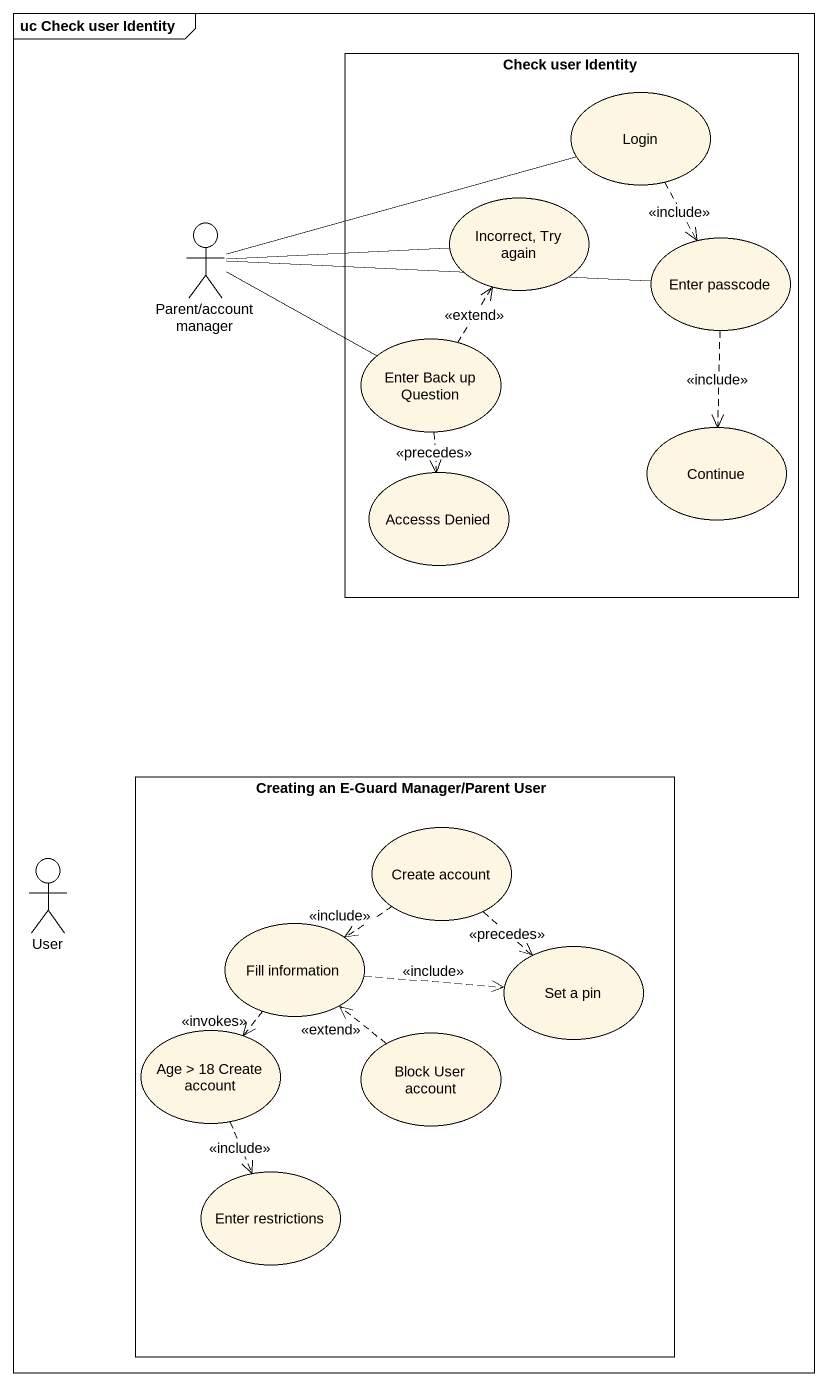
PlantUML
@startuml
mainframe uc Check user Identity
rectangle "Check user Identity" as Check_user_Identity {
  usecase Login
  usecase "Incorrect, Try again" as Incorrect_Try_again
  usecase "Enter passcode" as Enter_passcode
  usecase "Enter Back up Question" as Enter_Back_up_Question
  usecase Continue
  usecase "Accesss Denied" as Accesss_Denied
}
actor "Parent/account manager" as Parent_account_manager
rectangle "Creating an E-Guard Manager/Parent User" as Creating_an_E_Guard_Manager {
  usecase "Create account" as Create_account
  usecase "Fill information" as Fill_information
  usecase "Set a pin" as Set_a_pin
  usecase "Age > 18 Create account" as Age_18_Create_account
  usecase "Block User account" as Block_User_account
  usecase "Enter restrictions" as Enter_restrictions
}
actor User
Login ..> Enter_passcode : <<include>>
Parent_account_manager -right- Login
Parent_account_manager -right- Incorrect_Try_again
Parent_account_manager -right- Enter_passcode
Parent_account_manager -right- Enter_Back_up_Question
Enter_passcode ..> Continue : <<include>>
Enter_Back_up_Question .up.> Incorrect_Try_again : <<extend>>
Enter_Back_up_Question ..> Accesss_Denied : <<precedes>>
Create_account ..> Fill_information : <<include>>
Create_account ..> Set_a_pin : <<precedes>>
Fill_information .right.> Set_a_pin : <<include>>
Fill_information ..> Age_18_Create_account : <<invokes>>
Age_18_Create_account ..> Enter_restrictions : <<include>>
Block_User_account .up.> Fill_information : <<extend>>
@enduml
